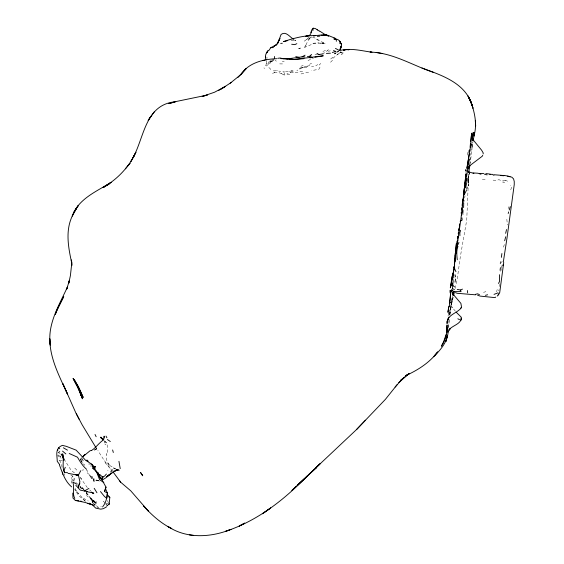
<?xml version="1.0" encoding="UTF-8"?>
<svg xmlns="http://www.w3.org/2000/svg" width="564" height="564" viewBox="0 0 564 564"><rect width="100%" height="100%" fill="white"/><g stroke="black" fill="none" stroke-linecap="round" stroke-linejoin="round"><path stroke-width="0.42" stroke-dasharray="2.82 2.11" d="M76.605 484.772L76.598 486.238L79.045 487.155M64.747 475.41L64.768 473.746M468.67 174.939L468.303 185.951L468.635 175.756M266.532 63.415L266.603 60.806L266.532 63.415L265.249 66.672L270.748 62.759L271.087 60.947L272.052 59.932L273.223 60.693L268.422 62.209L270.868 61.257L269.705 62.583L271.087 60.947M95.824 503.102L91.037 498.562L93.462 502.002L95.824 503.102L91.051 498.773L86.391 492.795L86.99 495.967L89.887 498.146L92.193 500.839L95.866 502.305L94.329 505.281L93.462 502.002L91.558 498.632L92.411 502.721L94.329 505.281L95.866 502.305L91.051 498.773L86.229 492.661M467.133 186.747L467.02 188.454L466.95 187.142M501.354 268.492L501.607 265.39L500.106 263.289L500.719 260.906M470.94 151.272L471.159 148.854M449.973 314.74L451.151 305.871M463.199 212.67L463.157 208.151M450.601 307.239L449.628 315.297L450.58 307.74M341.128 54.779L342.841 53.629L343.06 52.551L341.269 52.713L341.333 52.121L340.48 52.212L340.938 51.395M508.157 208.694L508.354 206.748M449.148 319.485L447.865 328.53M449.43 320.493L448.126 328.467M469.77 164.526L470.059 162.115L469.685 165.189M499.605 286.561L500.028 283.234M452.441 296.255L451.278 305.068L452.539 299.385L451.299 304.877M449.628 315.262L452.666 295.141M470.002 158.999L469.565 162.03L470.799 153.394M469.819 160.289L470.024 158.886M471.68 144.99L472.131 141.931M450.869 306.041L452.004 298.391M448.042 316.157L448.521 313.013M289.825 74.617L284.044 74.963L284.559 71.91L289.536 71.438L293.759 70.105M464.644 198.042L465.039 195.821M469.96 164.202L471.962 150.715L472.096 143.933L471.885 147.831L472.956 141.761M99.313 481.148L98.312 480.584L93.934 481.367L94.773 478.878L96.719 480.281L99.327 481.071M95.605 505.125L92.538 503.116L93.109 500.219L96.55 501.939L95.605 505.125L98.347 507.269L101.4 506.564M463.925 201.722L464.228 200.255M453.237 297.101L451.334 304.891M455.226 288.444L457.185 279.462L460.287 256.98L466.731 220.08L468.444 179.704M62.019 467.344L61.659 463.982L59.509 460.407L60.419 456.579L61.405 455.5L57.873 455.966L58.839 452.391M75.104 485.505L76.598 486.238L78.544 484.857L73.891 480.866L74.427 478.822L72.516 476.051L69.71 474.31M496.588 291.835L497.215 289.48M500.747 271.284L501.283 269.268M93.109 500.219L92.538 503.116M498.71 290.876L499.062 289.635M466.456 189.807L467.119 187.586M510.758 189.864L511.597 187.107L510.152 185.274M503.349 247.145L504.667 243.923M72.516 476.051L70.979 479.795L71.882 483.186M319.978 67.172L318.85 69.301L311.441 70.613M98.312 480.584L96.719 480.281L93.934 481.367L93.412 479.802L94.167 478.448L91.579 476.397L94.167 478.448M466.548 169.574L465.801 170.913L465.793 168.707L466.033 173.162M337.406 54.659L338.09 53.989L332.605 58.543M309.481 35.638L307.817 38.387L304.56 41.109L308.233 38.317L307.577 38.867L312.71 36.568M308.684 39.896L309.805 38.119L313.436 37.224L325.379 43.802L322.199 43.012L323.666 43.357L320.077 42.991L323.806 43.068L313.951 43.463L303.594 47.848L305.928 45.458L305.187 46.615L307.704 41.214L309.805 38.119M111.094 472.181L111.961 470.862L110.805 470.073M274.457 58.543L272.87 60.637L273.223 60.693M272.497 73.313L274.231 72.777L275.937 70.803L277.432 70.599M82.006 461.972L80.567 459.646L82.09 462.628L81.632 460.562L80.13 459.35L82.873 456.643M336.475 52.226L333.754 54.447L335.961 53.502L332.739 54.088M330.532 62.251L333.239 59.565M110.657 472.836L111.566 472.005L107.653 470.665M319.083 65.05L320.824 63.478M500.106 263.289L502.933 260.906M80.652 459.674L82.09 458.447L82.379 460.33L80.13 459.35M330.68 58.987L333.324 56.795M338.59 51.197L337.392 52.17L339.45 51.063M337.991 54.172L340.409 52.318L343.06 52.551M507.544 181.199L505.436 180.276L502.672 182.116L506.754 183.096M302.255 67.821L296.84 70.563M337.138 51.796L338.471 50.936M267.815 63.746L269 63.006L269.698 63.626M328.445 49.632L325.005 52.79L322.615 53.305M315.755 65.826L317.758 64.585M274.231 72.777L278.581 72.537L281.373 73.574L284.559 71.91L278.778 71.085M308.014 60.567L313.556 58M309.551 64.296L311.617 63.288M330.236 50.725L328.812 51.275L327.071 50.485L325.252 50.556L321.156 52.05M300.943 66.256L303.206 65.445M97.036 507.692L98.347 507.269M302.664 71.565L300.718 71.318L298.13 72.403L293.456 72.136L286.921 73.517M483.496 292.349L485.886 291.659M74.427 478.822L70.979 479.795L73.891 480.866M271.629 60.024L273.35 59.572M282.261 61.702L284.207 61.286M314.987 54.793L316.876 54.391M279.681 63.887L283.072 63.929M82.069 470.179L83.768 469.847M308.586 72.241C305.216 72.051 302.445 74.349 299.11 74.018M312.907 43.259L319.189 42.765M311.525 66.552L313.676 66.383M304.356 67.722L306.872 67.539M266.448 57.993L267.597 57.965M273.286 70.874L275.937 70.803M59.509 460.407L63.499 460.358M291.052 40.241L295.303 40.241M108.048 503.37L106.497 503.314L107.111 505.429M505.436 180.276L500.924 180.466L498.872 179.655L496.186 180.614L492.534 180.022M91.22 464.08L88.802 463.946L91.255 466.611M482.333 179.472L486.048 179.733M82.901 460.386L83.134 460.95L82.626 459.181L82.901 460.386L83.958 460.513M57.873 455.966L60.419 456.579L61.955 458.469M270.022 60.757L273.596 62.033M79.862 487.458L84.205 490.116M316.446 39.48L318.639 40.361M341.269 52.713L340.409 52.318L342.841 53.629M115.359 468.832L113.413 467.923L116.142 469.22L110.1 465.716L107.752 463.368L109.888 465.793C107.181 462.452 105.158 457.975 106.603 453.66L106.356 454.239L107.696 451.856C107.491 447.823 107.978 442.937 104.128 440.371L106.561 443.008M89.408 474.38L87.836 473.591L87.173 470.298M281.373 73.574L284.044 74.963M293.456 72.136L291.179 70.937L290.82 72.946L289.536 71.438M82.788 463.763L84.628 464.736L84.79 466.907M275.049 60.397L276.416 61.131M83.423 498.231L88.28 501.036M294.443 40.002L295.811 40.827L294.429 39.84M74.476 472.928L71.219 470.404L64.141 459.293M104.798 443.939L105.898 444.827M85.199 501.17L79.073 495.953L75.047 490.264M85.397 501.234L76.507 491.265L76.775 491.639L74.561 487.486M268.859 67.539L270.255 68.752L271.594 71.205M89.62 489.89L91.41 491.505M83.817 489.39L82.006 487.691L83.648 489.601M74.793 468.12L77.825 471.01M105.257 503.13L103.452 501.361L105.017 503.109M80.13 477.348L87.307 487.592M80.546 477.743L81.681 478.949M108.267 466.379L109.86 468.092M79.721 486.14L81.491 488.064M105.538 503.687L106.589 504.851M455.416 311.257L451.905 306.971L452.152 307.62L451.144 304.63M106.645 464.503L105.292 462.952L104.439 460.111M74.603 489.136L78.41 493.726M59.354 453.012L60.376 454.26M83.944 489.735L82.471 487.902L84.078 489.94M112.377 471.025L104.143 460.358L97.861 450.523M80.603 460.005L81.54 461.317M104.199 441.323L105.087 442.712L104.284 440.914M80.116 486.26L81.265 488.473M112.426 469.199L113.103 470.517M466.689 171.689L465.695 169.672L465.751 171.019M92.454 477.771L93.412 479.802M107.407 500.472L108.415 502.792M86.532 469.65L87.434 471.723M264.008 67.814L264.312 68.667M93.37 478.54L93.934 481.367M86.236 491.653L86.99 495.967M506.846 219.262L507.381 224.93M468.141 176.384L468.48 182.969L468.042 174.826M449.043 311.843L448.845 313.415L449.395 309.897L449.043 311.843M468.529 150.405L467.45 155.156L468.529 150.405M299.421 48.271L298.596 48.638L301.493 47.813L299.421 48.271M301.55 67.56L299.54 68.279L309.678 65.551L301.55 67.56M472.019 146.407L471.744 144.497L472.075 147.289L472.019 146.407"/><path stroke-width="0.85" d="M274.457 58.543L274.471 56.47M472.139 138.109L473.259 132.441L472.139 138.109L472.153 137.32L472.576 140.556L472.392 139.463M446.773 330.687L447.048 325.068L446.773 330.687L446.899 327.162C447.471 334.008 445.116 340.607 441.379 346.233L443.607 341.791L446.173 334.283M452.455 290.594L451.059 290.636L452.434 288.683L453.167 281.041L452.814 278.581M68.011 473.316L78.283 475.325L80.793 470.651M95.295 470.517L98.467 473.196L98.333 475.064L99.955 474.803L103.078 477.348L101.64 479.449L100.047 478.209L98.446 475.022L99.955 474.803M465.998 178.45L465.786 181.192L466.647 174.121M457.686 237.754L457.799 236.386M457.439 240.75L456.544 246.426M468.888 172.542L469.671 165.33M464.94 183.307L465.991 173.797L463.615 195.264M463.467 196.194L460.964 218.726L456.057 252.355M499.563 274.703L499.457 281.612L498.477 283.481M453.576 270.142L453.181 274.252L454.034 267.308M464.708 185.556L464.186 190.463M470.087 147.324L470.489 143.369M470.651 141.79L471.638 133.182L470.496 146.809L466.893 168.403L468.282 159.774M103.882 438.524L104.128 436.169L104.178 437.424M340.353 49.005L340.296 49.505L341.551 45.19L340.98 43.435L341.474 43.985L339.648 41.2L340.134 41.644L339.81 43.498M336.327 41.292C335.538 37.435 339.168 40.157 340.134 41.644M447.456 319.978L447.048 323.546L447.513 320.07L448.796 317.264L447.139 322.157C447.95 314.24 457.587 313.203 461.599 307.436L460.887 303.361L452.166 293.16L453.012 294.408L451.426 291.151M455.479 251.593L456.41 243.232L454.168 268.605L450.333 287.873L451.771 278.665M463.58 194.34L464.257 188.432M59.671 464.609L57.253 461.345C57.175 455.345 54.645 448.26 62.378 445.349L66.439 446.378L76.154 450.157L85.538 460.231L92.454 464.616L92.848 468.254C98.756 473.083 102.218 480.549 106.011 487.099L105.553 488.861L107.393 492.999C107.111 497.956 105.771 502.996 102.606 506.916M421.957 67.99C440.131 74.808 461.796 81.547 470.503 100.73C474.585 111.883 477.511 124.418 473.88 136.107L474.578 132.589L473.104 141.028M455.966 249.796L456.142 248.287M469.495 166.725L469.685 165.189M454.344 264.868L456.389 248.287M458.384 233.729L458.595 232.086M458.8 230.443L459.117 227.983M459.427 225.515L459.639 223.873M469.34 153.288L468.416 158.985M469.558 151.568L469.784 149.841M456.607 246.637L456.932 244.085M457.15 242.379L457.376 240.68M457.7 238.128L457.919 236.422M458.25 233.87L458.469 232.164M446.399 332.591L446.843 329.193M500.085 270.297L500.423 267.66M406.122 375.462C416.19 370.83 425.982 364.894 433.589 356.744C440.808 349.715 447.724 341.664 448.183 331.124L447.83 332.147L450.502 328.318L448.866 330.01C452.116 325.322 462.198 324.018 461.133 317.095L456.495 312.47M456.389 248.661L454.887 259.13M456.607 246.976L456.946 244.452M462.149 205.183L462.487 202.645M462.713 200.953L462.938 199.261M483.115 153.958L483.242 153.013L481.628 150.214L472.822 139.463L472.336 136.453M463.728 202.807L463.608 207.573M454.887 255.908L455.24 253.321M463.241 199.762L463.756 196.011M466.647 176.06L467.598 170.532L469.615 173.451L468.719 174.903M501.375 257.36L501.897 253.532M456.255 250.888L457.778 239.968M457.178 242.125L457.418 240.447M457.665 238.769L458.024 236.253M461.056 320.253L461.387 318.011M502.82 265.806L502.975 264.763M265.912 59.692C264.876 56.752 265.489 53.312 267.858 51.197L266.617 52.854L267.921 50.52L268.711 50.661L270.798 47.679L277.044 44.429L274.09 46.17L275.902 45.078L277.439 43.252L279.963 38.451L277.636 43.456L281.112 34.432C286.04 30.696 289.833 37.287 293.731 39.346M451.285 306.28L449.304 306.33L450.516 295L450.178 290.298L450.227 292.843M452.279 275.782L451.806 278.757L452.25 276.346M449.635 303.171L450.516 295L450.453 297.2L450.347 295.444M448.775 307.077L447.922 312.301L448.859 306.224M461.676 209.364L461.965 207.63M462.254 205.895L466.005 179.401L464.962 184.111M101.858 478.201L101.64 479.449L102.281 477.095L104.587 476.129L106.385 474.056M452.554 274.738L452.85 273.131M455.021 282.162L455.606 279.025M503.335 261.915L507.001 238.022L514.248 184.52L514.241 181.46L513.578 178.922L511.893 177.202L505.852 175.679L494.064 174.748M503.73 262.471L499.718 292.596L497.244 296.1M468.783 167.275L468.494 168.777L469.227 166.782L468.106 168.847L470.595 165.048L482.291 156.2L482.742 155.29M94.759 469.142L95.267 466.583L92.997 466.09M107.209 494.494L109.832 497.406L109.092 504.336L109.599 503.433L106.977 505.936L107.111 505.429M310.736 33.91L311.631 30.104L313.175 28.2L315.332 28.51L317.391 29.941M505.647 233.327L506.55 229.555M452.836 294.33L453.329 291.891L452.737 294.803M453.59 295.515L454.492 291.581M465.674 187.657L467.253 180.346L467.211 178.146M103.557 439.899L103.825 438.75M458.793 230.126L459.209 228.483M504.66 240.736L505.718 236.774M458.384 244.254L458.906 242.316M508.199 213.502L508.657 211.916M509.207 210.034L510.244 206.628M460.64 230.316L459.836 232.833L459.914 235.71M310.997 32.592L311.406 31.394M87.392 491.582L80.271 490.109L77.931 487.656L79.905 481.896L78.333 474.578M340.853 46.925L339.902 49.632L341.1 47.595L340.903 46.128M100.455 491.54L104.319 496.32L106.751 498.442L107.393 492.999L104.453 491.477L106.011 487.099M455.522 253.849L456.022 252.46M313.175 28.2L312.851 30.745M457.947 246.327C456.227 250.585 456.784 255.351 457.291 259.771M65.29 467.281L64.014 470.32L64.5 472.611L67.518 472.639M104.453 491.477L105.553 488.861M77.931 487.656L79.848 483.44M451.355 285.906L452.645 283.086M498.372 295.05L498.936 293.872M467.831 164.603L468.719 161.854L467.542 167.741L467.507 168.883L467.845 165.971L467.739 170.138M466.463 190.343L464.391 194.368M134.641 155.107L130.989 161.325L135.945 152.231L133.062 157.659C144.504 136.678 145.258 104.396 175.693 101.71M309.481 35.638L310.32 34.263M150.863 116.283L148.142 120.463L154.191 111.94M79.334 419.581L75.731 412.644L62.872 383.696L67.525 394.158C59.537 376.555 49.78 358.598 49.808 338.76L50.288 345.09C47.2 324.088 59.142 305.23 67.476 286.942L66.756 289.036L69.386 280.435L68.745 283.248L70.387 275.683L71.565 265.186L71.572 260.364L71.861 265.369L71.339 259.941L71.762 263.205C68.42 247.737 65.142 231.106 72.234 216.082C78.488 198.606 96.698 191.485 111.129 182.313L103.177 187.382C114.725 180.889 124.609 171.407 131.659 160.197M95.633 449.649L96.655 448.302L95.831 449.346L94.329 449.98M127.979 165.745L130.087 163.215L125.391 168.826M434.47 355.785L437.727 351.873L433.589 356.744M395.089 387.045L402.005 379.41L398.868 382.54L409.097 373.509L400.8 380.221L403.662 377.887M397.366 384.401L385.409 399.354L356.575 429.514L297.778 484.871M365.465 420.201L356.575 429.514M237.966 77.402L246.101 68.681L240.757 74.73C248.477 62.759 263.296 59.192 276.656 58.698M83.077 456.502L89.958 450.84L91.361 450.403M454.436 261.879L455.508 260.801M495.657 297.052L495.199 297.51L493.514 297.475L480.098 296.093L477.539 295.183M82.873 456.643L85.101 454.436L83.521 455.853M102.817 440.329C98.594 443.445 95.76 447.753 91.396 450.636M307.415 56.52L309.664 56.294L311.582 54.433M107.329 476.453L110.981 473.436L106.011 477.722L102.578 479.823M307.204 476.016C284.256 499.789 257.431 520.819 225.713 531.274L231.05 529.392M295.938 486.661L291.919 490.454L304.003 479.09M58.452 452.765L59.756 451.545M297.721 485.033L316.228 467.824L309.107 474.239M240.356 74.977L230.204 83.211M93.8 467.803L95.267 466.583M108.655 475.212L106.765 476.714L108.873 475.085M406.559 375.539L409.034 373.798L405.474 375.723M460.633 308.092L461.599 307.436M108.704 475.318L115.331 470.736L114.182 471.504L117.629 469.749L115.585 470.517L117.622 469.946L119.223 470.207M231.374 82.365L221.328 88.978M218.543 90.557L225.551 86.306L214.602 92.207L202.131 96.5L207.369 95.048L176.25 101.485L168.798 103.614L174.932 101.922M460.154 221.285L462.127 220.115L461.958 217.894M106.617 506.796L103.466 508.622L100.808 509.165L95.725 508.108L92.552 505.006L89.182 503.144M498.005 292.843L494.022 294.38M84.283 491.032L88.908 488.438M109.374 183.998L103.015 187.523L104.368 186.776M286.815 58.987L301.994 56.872L305.075 55.187M296.833 43.647L294.923 44.619L291.673 44.267M457.235 289.41L460.541 290.03L462.494 289.113M97.572 473.548L98.467 473.196M229.865 529.8C210.161 537.57 186.353 538.726 168.1 526.586L171.794 528.651C160.916 523.307 151.737 515.073 143.7 506.112L148.424 511.153L130.728 490.8L120.675 482.213L112.899 471.723M332.302 52.452L336.024 51.493L333.472 50.57M485.4 295.324L487.641 294.768M475.579 294.309L477.659 293.809L479.499 294.704M287.358 40.693L283.502 41.602C293.569 38.289 304.433 35.229 315.036 35.631L313.351 35.821L324.159 34.749L326.344 34.792L328.763 36.075L323.997 34.714L327.282 35.377L325.513 34.848L319.647 31.069M317.92 54.701L323.214 53.841M262.909 60.517L265.066 60.087M270.798 47.679L273.512 47.602M489.764 174.65L492.048 174.262L493.916 175.291M314.874 57.218L323.299 55.794L294.034 59.474M339.584 50.584C350.371 47.707 361.263 50.753 371.993 52.233L370.069 52.085C392.72 52.656 412.362 65.332 433.293 72.326M309.904 57.845L312.407 57.514M280.703 43.456L282.345 43.231M277.728 58.318L280.223 58L283.692 58.91M317.405 36.399L319.767 36.145M303.968 58.656L294.006 59.488M321.022 35.285L328.629 35.61L335.686 38.493M330.448 53.185L326.422 53.418M309.664 56.294L311.201 56.174M479.795 173.43L483.785 173.564M280.83 58.656L287.647 58.614M86.313 460.252L87.568 460.224L88.083 461.43M289.247 58.684L284.256 58.748L294.732 59.516L290.086 59.086M301.994 56.872L304.828 56.858M473.069 172.929L477.976 173.226L480.965 174.269M485.858 173.571L490.476 174.135M500.818 175.552L503.842 175.749M72.77 493.084L72.975 498.054L75.322 500.43L78.72 500.853M189.292 534.834L193.678 535.433M289.572 59.03L293.181 59.53M382.688 53.594L376.23 52.466M451.059 290.636L455.352 291.616L461.028 291.623L460.541 290.03M475.551 294.831L457.094 293.28L455.451 292.617M80.285 501.128L81.858 501.403M75.322 500.43L84.981 502.425L93.518 505.132M86.229 491.589L93.123 492.88L91.77 492.485L93.8 493.662L92.602 492.584M324.857 34.89L327.282 35.377M295.762 56.59L298.998 57.338M473.901 173.423L468.599 171.851L469.615 173.451M484.434 174.184L487.127 174.896M507.671 176.081L510.018 176.736M78.283 475.325L75.421 474.5L77.733 475.452L76.429 474.444M116.811 469.403L118.419 469.939M449.656 302.438L450.636 302.812M452.434 288.683L454.457 289.48M87.801 503.299L91.1 504.695M69.224 453.491L77.508 457.214C80.003 461.606 82.682 465.991 86.539 469.276M108.753 496.877L109.832 497.406M457.834 318.78L459.582 319.71M335.453 48.37L339.45 50.584M107.364 439.49L110.318 441.513M63.337 447.774L67.483 450.164M76.415 484.102L72.791 481.931C74.723 487.317 71.988 493.303 74.779 498.456M316.947 53.34L318.879 54.504M317.208 29.737L319.302 31.09M92.848 468.254L95.33 469.875L92.454 464.616M103.861 482.53L99.617 479.752L96.106 470.785M102.5 439.046L100.73 437.579L103.015 439.511L100.822 437.121L103.233 440.124M58.663 447.823L59.756 448.74M62.533 451.115L65.847 453.921M452.899 285.469L454.598 286.956M71.614 486.88C64.98 481.282 62.421 472.893 59.488 465.089M119.568 480.739L120.675 482.213M89.662 475.184L91.904 478.575M96.049 447.774L82.132 424.748L76.246 413.645M94.202 488.318L96.959 492.774M78.121 386.22L74.265 379.699L79.186 388.561L83.225 397.437L78.481 386.989M91.22 464.08L91.897 465.314M106.025 436.106L106.899 437.791M95.041 434.463L96.155 436.733M64.141 459.293L61.617 454.083L63.951 460.189L62.632 453.844C64.374 459.984 61.695 466.604 64.5 472.611M453.787 267.047L455.938 271.672M118.948 461.317L120.21 468.621M265.369 56.4L265.785 57.465M453.971 266.723L454.725 269.007M462.931 214.32L461.937 208.983M112.61 449.966L113.329 452.497M455.07 274.788L455.599 276.861M461.126 212.684L461.733 215.251M57.69 449.409L57.845 450.382M455.141 256.014L455.508 258.368M62.526 472.103L62.773 474.345M475.311 120.738L475.692 125.983M467.486 290.545L467.626 292.843M472.519 139.308L472.477 137.271L472.477 138.843M453.682 274.506L453.731 277.735M459.406 224.634L459.42 227.666M447.252 336.038L445.884 341.509L447.252 336.038M56.358 311.462L55.307 314.402L58.543 306.675L63.739 296.502L56.358 311.462M75.104 210.583L72.234 216.082L76.323 208.356L75.104 210.583M75.428 209.914L73.567 212.931L78.403 205.352L75.428 209.914M318.836 464.919L315.685 468.071L320.042 463.735L318.836 464.919M270.572 508.016L262.507 513.726L270.572 508.016M244.684 523.159L239.27 526.015L244.684 523.159M345.76 49.512L343.462 50.281L346.797 49.604L349.031 49.745L345.76 49.512M309.065 35.602L305.78 36.244L309.065 35.602M336.553 39.276L334.184 39.558L334.071 38.063L336.553 39.276M142.304 475.064L140.542 472.505L142.72 475.769L142.304 475.064M78.248 388.102L73.052 378.423L77.613 387.038L81.632 396.555L78.248 388.102M469.065 98.03L468.021 95.979L471.222 102.415L472.921 108.084L471.222 102.415L469.065 98.03L472.167 105.461L469.065 98.03M81.11 395.04L79.827 391.55L82.422 398.804L81.11 395.04"/></g></svg>
